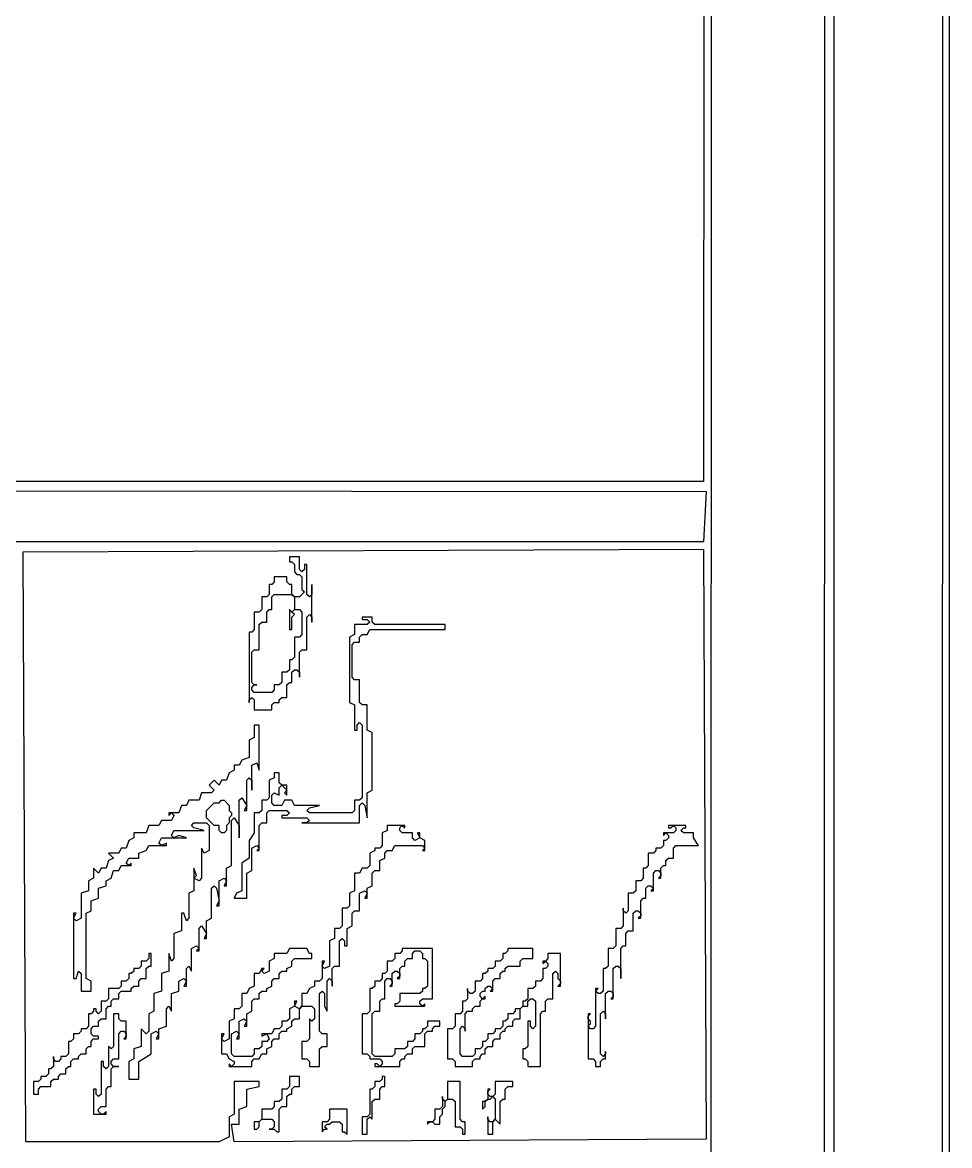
# Model space of a CAD drawing. Extents: x 17 to 323, y -435 to -5.
# Drawn here: x 285.77 to 322.7, y -401.45 to -356.72 of the extents above; entities that cross this region are included whole.
import ezdxf

# ---------------------------------------------------------------- set-up
doc = ezdxf.new("R2010")
doc.units = 0

msp = doc.modelspace()

# ---------------------------------------------------------------- linework, layer by layer
at = {"layer": 'CONTOURS'}
for p, q in [((322.7, -434.9), (322.7, -4.7)), ((322.5, -5.1), (322.4, -434.6)), ((317.8, -9.8), (317.7, -429.9)), ((318.1, -430.2), (318.1, -9.5)), ((313.2, -425.6), (313.3, -14.3)), ((313, -14.6), (312.9, -375)), ((312.9, -375), (206.1, -375)), ((206.5, -375.3), (313, -375.4)), ((313, -375.4), (312.9, -377.4)), ((312.9, -377.4), (208.5, -377.4)), ((285.8, -377.8), (312.9, -377.7)), ((285.9, -401.3), (285.8, -377.8)), ((312.9, -377.7), (313, -401.2)), ((296.8, -378), (296.4, -378)), ((296.4, -378), (296.4, -378.2)), ((296.4, -378.2), (296.5, -378.2)), ((296.5, -378.2), (296.6, -378.3)), ((296.6, -378.3), (296.6, -378.6)), ((296.8, -378.5), (296.8, -378)), ((297.1, -378.3), (297, -378.3)), ((297, -378.3), (297, -378.5)), ((297.1, -379.5), (297.1, -378.3)), ((296.3, -378.8), (295.8, -378.8)), ((295.8, -378.8), (295.8, -379)), ((296.3, -379), (296.3, -378.8)), ((296.6, -378.6), (296.7, -378.7)), ((296.7, -378.7), (296.8, -378.7)), ((296.9, -378.6), (296.8, -378.5)), ((296.8, -378.7), (296.9, -378.8)), ((297, -378.5), (296.9, -378.6)), ((296.9, -378.8), (296.9, -379.3)), ((295.7, -379.1), (295.6, -379.1)), ((295.6, -379.1), (295.6, -379.5)), ((295.8, -379), (295.7, -379.1)), ((296.4, -379.1), (296.3, -379)), ((296.5, -379.1), (296.4, -379.1)), ((296.5, -379.5), (296.5, -379.1)), ((296.9, -379.3), (297, -379.4)), ((297.3, -380.6), (297.3, -379.1)), ((297.3, -379.1), (297.3, -379.5)), ((295.5, -379.6), (295.3, -379.6)), ((295.3, -379.6), (295.3, -380.1)), ((295.6, -379.5), (295.5, -379.6)), ((295.7, -379.6), (295.8, -379.5)), ((295.7, -380.1), (295.7, -379.6)), ((295.8, -379.5), (296.5, -379.5)), ((296.5, -379.5), (296.6, -379.6)), ((296.6, -379.6), (296.5, -379.5)), ((296.6, -379.6), (296.6, -380.1)), ((296.8, -379.6), (296.6, -379.6)), ((297, -379.4), (296.8, -379.6)), ((297.2, -379.6), (297.1, -379.5)), ((297.3, -379.5), (297.2, -379.6)), ((295.2, -380.2), (295, -380.2)), ((295, -380.2), (295, -380.9)), ((295.3, -380.1), (295.2, -380.2)), ((295.5, -380.2), (295.6, -380.1)), ((295.5, -380.6), (295.5, -380.2)), ((295.6, -380.1), (295.7, -380.1)), ((296.5, -380.2), (296.4, -380.1)), ((296.4, -380.1), (296.4, -380.9)), ((296.6, -380.1), (296.5, -380.2)), ((296.5, -380.2), (296.6, -380.1)), ((296.6, -380.3), (296.5, -380.2)), ((296.6, -380.1), (296.8, -380.1)), ((296.8, -380.1), (296.9, -380.2)), ((296.9, -380.2), (296.9, -381.1)), ((295.2, -380.7), (295.3, -380.6)), ((295.3, -380.6), (295.5, -380.6)), ((296.5, -380.4), (296.6, -380.3)), ((296.5, -380.9), (296.5, -380.4)), ((297.1, -380.4), (297.2, -380.3)), ((297.1, -381.7), (297.1, -380.4)), ((297.2, -380.3), (297.3, -380.4)), ((297.3, -380.4), (297.3, -380.6)), ((299.7, -380.4), (299.3, -380.4)), ((299.3, -380.4), (299.3, -380.5)), ((299.3, -380.5), (299.5, -380.5)), ((299.5, -380.5), (299.6, -380.6)), ((299.6, -380.6), (299.5, -380.7)), ((299.7, -380.6), (299.7, -380.4)), ((299.8, -380.7), (299.7, -380.6)), ((294.9, -381), (294.8, -381)), ((294.8, -381), (294.8, -383.8)), ((295, -380.9), (294.9, -381)), ((295.2, -381.7), (295.2, -380.7)), ((296.4, -380.9), (296.5, -380.9)), ((296.9, -381.1), (296.8, -381.2)), ((299, -381.1), (298.8, -381.2)), ((299.5, -380.7), (299, -380.7)), ((299, -380.7), (299, -381.1)), ((299.2, -381.2), (299.3, -381.1)), ((299.3, -381.1), (299.5, -381.1)), ((299.5, -381.1), (299.6, -380.9)), ((299.6, -380.9), (302.6, -380.9)), ((302.6, -380.7), (299.8, -380.7)), ((302.6, -380.9), (302.6, -380.7)), ((296.8, -381.2), (296.6, -381.2)), ((296.6, -381.2), (296.6, -382)), ((298.8, -381.2), (298.8, -383.8)), ((298.9, -381.5), (299, -381.4)), ((298.9, -382.8), (298.9, -381.5)), ((299, -381.4), (299.2, -381.4)), ((299.2, -381.4), (299.2, -381.2)), ((294.9, -381.8), (295, -381.7)), ((294.9, -383), (294.9, -381.8)), ((295, -381.7), (295.2, -381.7)), ((296.6, -382), (296.5, -382.1)), ((296.8, -381.8), (296.9, -381.7)), ((296.8, -382.8), (296.8, -381.8)), ((296.9, -381.7), (297.1, -381.7)), ((296.5, -382.1), (296.4, -382.1)), ((296.4, -382.1), (296.4, -382.5)), ((296.3, -382.6), (296.1, -382.6)), ((296.1, -382.6), (296.1, -383)), ((296.4, -382.5), (296.3, -382.6)), ((296.5, -382.6), (296.6, -382.5)), ((296.5, -383), (296.5, -382.6)), ((296.6, -382.5), (296.7, -382.5)), ((296.7, -382.5), (296.8, -382.6)), ((296.8, -382.6), (296.8, -382.8)), ((299, -382.9), (298.9, -382.8)), ((299.2, -382.9), (299, -382.9)), ((299.2, -383.8), (299.2, -382.9)), ((295, -383.1), (294.9, -383)), ((294.9, -383.2), (295, -383.1)), ((294.9, -383.3), (294.9, -383.2)), ((295, -383.4), (294.9, -383.3)), ((295, -383.1), (295.1, -383.1)), ((295.1, -383.1), (295, -383.1)), ((295.8, -383.3), (295.7, -383.4)), ((296, -383.1), (295.8, -383.1)), ((295.8, -383.1), (295.8, -383.3)), ((296.1, -383), (296, -383.1)), ((296.3, -383.1), (296.4, -383)), ((296.3, -383.6), (296.3, -383.1)), ((296.4, -383), (296.5, -383)), ((294.8, -383.7), (294.9, -383.6)), ((294.8, -383.8), (294.8, -383.7)), ((294.9, -383.6), (295, -383.7)), ((295.7, -383.4), (295, -383.4)), ((295, -383.7), (295, -384.1)), ((295.7, -383.9), (295.8, -383.8)), ((295.8, -383.8), (296, -383.8)), ((296, -383.7), (296.1, -383.6)), ((296, -383.8), (296, -383.7)), ((296.1, -383.6), (296.3, -383.6)), ((298.8, -383.8), (299, -383.9)), ((299.3, -383.9), (299.2, -383.8)), ((295, -384.1), (295.7, -384.1)), ((295.7, -384.1), (295.7, -383.9)), ((299, -383.9), (299, -384.9)), ((299.5, -383.9), (299.3, -383.9)), ((299.5, -384.9), (299.5, -383.9)), ((295.2, -384.7), (295, -384.7)), ((295, -384.7), (295, -385.2)), ((295.2, -386.5), (295.2, -384.7)), ((299.1, -384.7), (299.2, -384.6)), ((299.1, -384.9), (299.1, -384.7)), ((299.2, -384.6), (299.3, -384.7)), ((299.3, -384.7), (299.3, -387.6)), ((299, -384.9), (299.1, -384.9)), ((299.7, -385), (299.5, -384.9)), ((299.7, -387.3), (299.7, -385)), ((295, -385.2), (294.8, -385.3)), ((294.8, -385.3), (294.8, -386)), ((294.8, -386), (294.5, -386.1)), ((294.4, -386.3), (294.2, -386.3)), ((294.2, -386.3), (294.2, -386.5)), ((294.5, -386.1), (294.4, -386.3)), ((294.9, -386.3), (295.1, -386.2)), ((294.9, -387.3), (294.9, -386.3)), ((295.1, -386.2), (295.2, -386.5)), ((293.4, -386.9), (293.2, -387.1)), ((293.6, -387.1), (293.4, -386.9)), ((293.7, -386.9), (293.6, -387.1)), ((293.9, -386.9), (293.7, -386.9)), ((294, -386.6), (293.9, -386.9)), ((294.2, -386.5), (294, -386.6)), ((294.7, -386.9), (294.8, -386.8)), ((294.7, -388.1), (294.7, -386.9)), ((294.8, -386.8), (294.9, -386.9)), ((294.9, -386.9), (294.9, -387.3)), ((295.8, -386.8), (295.6, -386.9)), ((295.6, -386.9), (295.6, -387.6)), ((296, -386.6), (295.8, -386.6)), ((295.8, -386.6), (295.8, -386.8)), ((296, -387), (296, -386.6)), ((293.2, -387.1), (293.4, -387.3)), ((293.4, -387.3), (293.3, -387.4)), ((296.1, -387.1), (296, -387)), ((296, -387.2), (296.1, -387.1)), ((296, -387.5), (296, -387.2)), ((296.1, -387.1), (296.3, -387.3)), ((296.3, -387.1), (296.1, -387.1)), ((296.3, -387.3), (296.2, -387.4)), ((296.3, -387.5), (296.3, -387.1)), ((299.5, -387.4), (299.7, -387.3)), ((292.4, -387.7), (292.3, -387.9)), ((292.8, -387.7), (292.4, -387.7)), ((292.9, -387.4), (292.8, -387.7)), ((293.3, -387.4), (292.9, -387.4)), ((293.1, -388.1), (293.4, -387.8)), ((293.4, -387.8), (293.6, -387.8)), ((293.6, -387.8), (293.7, -387.7)), ((293.7, -387.7), (293.8, -387.7)), ((293.8, -387.7), (294, -387.9)), ((294.4, -387.7), (294.5, -387.6)), ((294.4, -389.2), (294.4, -387.7)), ((294.5, -387.6), (294.7, -387.9)), ((295.5, -387.7), (295.3, -387.7)), ((295.3, -387.7), (295.3, -388.1)), ((295.6, -387.6), (295.5, -387.7)), ((295.7, -387.5), (295.8, -387.4)), ((295.7, -387.8), (295.7, -387.5)), ((295.8, -387.9), (295.7, -387.8)), ((295.8, -387.4), (296, -387.5)), ((296.2, -387.7), (296.1, -387.9)), ((296.2, -387.4), (296.3, -387.5)), ((296.5, -387.7), (296.2, -387.7)), ((296.6, -387.9), (296.5, -387.7)), ((299.2, -387.7), (299, -387.7)), ((299, -387.7), (299, -388.1)), ((299.3, -387.6), (299.2, -387.7)), ((299.2, -387.9), (299.3, -387.8)), ((299.3, -387.8), (299.4, -387.9)), ((299.5, -388.4), (299.5, -387.4)), ((292, -388.2), (291.6, -388.2)), ((291.6, -388.2), (291.6, -388.3)), ((291.6, -388.3), (291.7, -388.2)), ((291.7, -388.2), (291.8, -388.3)), ((292.1, -387.9), (292, -388.2)), ((292.3, -387.9), (292.1, -387.9)), ((293.1, -388.4), (293.1, -388.1)), ((294, -387.9), (294, -388.1)), ((294, -388.1), (294.1, -388.2)), ((294.1, -388.2), (294.1, -388.3)), ((294.7, -387.9), (294.6, -388.1)), ((294.6, -388.1), (294.7, -388.1)), ((295.2, -388.2), (295, -388.2)), ((295, -388.2), (295, -389)), ((295.3, -388.1), (295.2, -388.2)), ((295.5, -388.2), (295.6, -388.1)), ((295.5, -388.6), (295.5, -388.2)), ((295.6, -388.1), (296.3, -388.1)), ((296.1, -387.9), (295.8, -387.9)), ((296.3, -388.1), (296.4, -388.2)), ((296.4, -388.2), (296.3, -388.3)), ((297.6, -387.9), (296.6, -387.9)), ((297.1, -388.1), (297.2, -388)), ((297.2, -388.2), (297.1, -388.1)), ((297.2, -388), (297.6, -387.9)), ((298.9, -388.2), (297.2, -388.2)), ((299, -388.1), (298.9, -388.2)), ((299.2, -388.6), (299.2, -387.9)), ((299.4, -387.9), (299.5, -388.4)), ((290.8, -388.7), (290.7, -389)), ((291.2, -388.7), (290.8, -388.7)), ((291.3, -388.5), (291.2, -388.7)), ((291.7, -388.5), (291.3, -388.5)), ((291.8, -388.3), (291.7, -388.5)), ((292.5, -388.7), (292.6, -388.6)), ((292.6, -388.8), (292.5, -388.7)), ((292.6, -388.6), (293.1, -388.6)), ((293.4, -388.7), (293.1, -388.4)), ((293.1, -388.6), (293.2, -388.7)), ((293.2, -388.7), (293.2, -389.7)), ((293.6, -388.7), (293.4, -388.7)), ((293.6, -388.9), (293.6, -388.7)), ((294, -388.6), (293.9, -388.7)), ((293.9, -388.7), (293.9, -388.9)), ((294.1, -388.3), (294, -388.4)), ((294, -388.4), (294, -388.6)), ((294.1, -388.5), (294.2, -388.4)), ((294.1, -390.3), (294.1, -388.5)), ((294.2, -388.4), (294.4, -388.7)), ((294.4, -388.7), (294.4, -389.2)), ((295.2, -388.7), (295.3, -388.6)), ((295.2, -389.7), (295.2, -388.7)), ((295.3, -388.6), (295.5, -388.6)), ((296.3, -388.3), (296.1, -388.3)), ((296.1, -388.3), (296.1, -388.4)), ((296.1, -388.4), (297.1, -388.4)), ((297.1, -388.6), (296.9, -388.6)), ((296.9, -388.6), (299.2, -388.6)), ((297.1, -388.4), (297.2, -388.5)), ((297.2, -388.5), (297.1, -388.6)), ((301, -388.7), (300.3, -388.7)), ((300.3, -388.7), (300.3, -388.9)), ((300.8, -388.8), (300.9, -388.7)), ((300.9, -388.7), (301, -388.8)), ((301, -388.8), (301, -388.7)), ((312.2, -388.7), (311.5, -388.7)), ((311.5, -388.7), (311.5, -388.8)), ((311.6, -388.8), (311.7, -388.7)), ((311.7, -388.7), (311.8, -388.8)), ((312.2, -388.8), (312.2, -388.7)), ((290.7, -389), (290.2, -389)), ((290.2, -389), (290.2, -389.2)), ((291.7, -389.1), (291.8, -388.9)), ((291.8, -389.2), (291.7, -389.1)), ((291.8, -388.9), (293, -388.9)), ((292, -389.1), (291.8, -389.2)), ((292.3, -389.2), (292, -389.1)), ((293, -388.9), (292.6, -388.8)), ((293.7, -389), (293.6, -388.9)), ((293.8, -389), (293.7, -389)), ((293.9, -388.9), (293.8, -389)), ((295, -389), (294.8, -389.3)), ((300.3, -388.9), (300.1, -389)), ((300.1, -389), (300.1, -389.5)), ((300.8, -388.9), (300.8, -388.8)), ((300.9, -389), (300.8, -388.9)), ((301.3, -389), (300.9, -389)), ((301.3, -389.2), (301.3, -389)), ((301.6, -389), (301.5, -389)), ((301.5, -389), (301.6, -389.2)), ((301.6, -389.2), (301.6, -389)), ((311.7, -389), (311.3, -389)), ((311.3, -389), (311.3, -389.1)), ((311.3, -389.1), (311.4, -389)), ((311.4, -389), (311.5, -389.1)), ((311.5, -388.8), (311.6, -388.8)), ((311.5, -389.1), (311.5, -389.2)), ((311.8, -388.9), (311.7, -389)), ((311.8, -388.8), (311.8, -388.9)), ((312, -388.9), (312.1, -388.8)), ((312.1, -389), (312, -388.9)), ((312.1, -388.8), (312.2, -388.8)), ((312.5, -389), (312.1, -389)), ((312.5, -389.2), (312.5, -389)), ((289.7, -389.6), (289.6, -389.8)), ((289.9, -389.6), (289.7, -389.6)), ((290, -389.3), (289.9, -389.6)), ((290.2, -389.2), (290, -389.3)), ((290.7, -389.7), (290.8, -389.5)), ((290.8, -389.5), (291.5, -389.5)), ((291.2, -389.4), (291.3, -389.2)), ((291.3, -389.5), (291.2, -389.4)), ((291.3, -389.2), (292.3, -389.2)), ((291.5, -389.4), (291.3, -389.5)), ((291.5, -389.5), (291.5, -389.4)), ((293, -389.8), (292.9, -389.6)), ((292.9, -389.6), (292.9, -390.8)), ((294.8, -389.3), (294.8, -390)), ((294.9, -389.6), (295.1, -389.5)), ((294.9, -390.5), (294.9, -389.6)), ((295.1, -389.5), (295.2, -389.6)), ((295.2, -389.6), (295.1, -389.7)), ((300, -389.6), (299.8, -389.6)), ((299.8, -389.6), (299.8, -389.7)), ((300.1, -389.5), (300, -389.6)), ((300.5, -389.7), (300.6, -389.5)), ((300.6, -389.5), (301.7, -389.5)), ((301.4, -389.3), (301.3, -389.2)), ((301.6, -389.2), (301.4, -389.3)), ((301.8, -389.3), (301.6, -389.2)), ((301.7, -389.5), (301.8, -389.6)), ((301.8, -389.6), (301.7, -389.7)), ((301.8, -389.7), (301.8, -389.3)), ((311.2, -389.6), (311, -389.6)), ((311, -389.6), (311, -389.7)), ((311.3, -389.5), (311.2, -389.6)), ((311.4, -389.3), (311.3, -389.3)), ((311.3, -389.3), (311.3, -389.5)), ((311.5, -389.2), (311.4, -389.3)), ((311.7, -389.6), (311.8, -389.5)), ((311.7, -390), (311.7, -389.6)), ((311.8, -389.5), (312.7, -389.5)), ((312.7, -389.5), (312.5, -389.2)), ((289.6, -389.8), (289.2, -389.8)), ((289.2, -389.8), (289.4, -390)), ((289.4, -390), (289.2, -390.1)), ((289.9, -390.2), (290, -390)), ((290, -390), (290.4, -390)), ((290.4, -389.8), (290.7, -389.7)), ((290.4, -390), (290.4, -389.8)), ((293.2, -389.7), (293, -389.8)), ((294.8, -390), (294.5, -390.2)), ((295.1, -389.7), (295.2, -389.7)), ((299.8, -389.7), (299.6, -389.8)), ((299.6, -389.8), (299.6, -390.3)), ((300, -390.1), (300.2, -390)), ((300.2, -389.8), (300.3, -389.7)), ((300.2, -390), (300.2, -389.8)), ((300.3, -389.7), (300.5, -389.7)), ((301.7, -389.7), (301.8, -389.7)), ((310.9, -389.8), (310.7, -389.8)), ((310.7, -389.8), (310.7, -390.3)), ((311, -389.7), (310.9, -389.8)), ((311.4, -390.1), (311.5, -390)), ((311.5, -390), (311.7, -390)), ((288.8, -390.6), (288.6, -390.4)), ((288.6, -390.4), (288.6, -390.8)), ((288.9, -390.4), (288.8, -390.6)), ((289.1, -390.4), (288.9, -390.4)), ((289.2, -390.1), (289.1, -390.4)), ((289.3, -390.8), (289.4, -390.5)), ((289.4, -390.5), (289.6, -390.5)), ((289.6, -390.5), (289.7, -390.3)), ((289.7, -390.3), (290.1, -390.3)), ((290, -390.3), (289.9, -390.2)), ((290.1, -390.2), (290, -390.3)), ((290.1, -390.3), (290.1, -390.2)), ((292.7, -390.7), (292.6, -390.4)), ((292.6, -390.4), (292.6, -391.3)), ((293.9, -390.4), (294.1, -390.3)), ((293.9, -391.1), (293.9, -390.4)), ((294.5, -390.2), (294.5, -391.3)), ((294.7, -390.6), (294.9, -390.5)), ((299.3, -390.4), (299.2, -390.6)), ((299.5, -390.4), (299.3, -390.4)), ((299.6, -390.3), (299.5, -390.4)), ((299.7, -390.6), (299.8, -390.5)), ((299.8, -390.5), (300, -390.5)), ((300, -390.5), (300, -390.1)), ((310.6, -390.4), (310.5, -390.4)), ((310.5, -390.4), (310.5, -390.8)), ((310.7, -390.3), (310.6, -390.4)), ((310.9, -390.6), (311, -390.5)), ((311, -390.5), (311.1, -390.5)), ((311.1, -390.5), (311.2, -390.6)), ((311.2, -390.4), (311.3, -390.3)), ((311.2, -390.8), (311.2, -390.4)), ((311.3, -390.3), (311.4, -390.3)), ((311.4, -390.3), (311.4, -390.1)), ((288.6, -390.8), (288.4, -390.9)), ((288.4, -390.9), (288.4, -391.3)), ((289.1, -390.9), (289.3, -390.8)), ((289.1, -391.1), (289.1, -390.9)), ((292.6, -390.8), (292.7, -390.7)), ((292.8, -390.9), (292.6, -390.8)), ((292.9, -390.8), (292.8, -390.9)), ((293.6, -390.9), (293.8, -390.8)), ((293.6, -391.9), (293.6, -390.9)), ((293.8, -390.8), (293.9, -390.9)), ((293.9, -390.9), (293.8, -391.1)), ((294.7, -391.6), (294.7, -390.6)), ((299.2, -390.6), (299, -390.6)), ((299, -390.6), (299, -391.3)), ((299.7, -391.1), (299.7, -390.6)), ((310.4, -390.9), (310.2, -390.9)), ((310.2, -390.9), (310.2, -391.3)), ((310.5, -390.8), (310.4, -390.9)), ((310.9, -391.3), (310.9, -390.6)), ((311.2, -390.7), (311.1, -390.8)), ((311.1, -390.8), (311.2, -390.8)), ((311.2, -390.6), (311.2, -390.7)), ((288.4, -391.3), (288.1, -391.4)), ((288.1, -391.4), (288.1, -392.4)), ((288.8, -391.2), (289.1, -391.1)), ((288.8, -391.6), (288.8, -391.2)), ((292.6, -391.3), (292.4, -391.4)), ((292.4, -391.4), (292.4, -392.4)), ((293.3, -391.2), (293.4, -391.1)), ((293.3, -392.4), (293.3, -391.2)), ((293.4, -391.1), (293.5, -391.2)), ((293.5, -391.2), (293.6, -391.7)), ((293.8, -391.1), (293.9, -391.1)), ((294.3, -391.4), (294.2, -391.6)), ((294.5, -391.3), (294.3, -391.4)), ((299, -391.3), (298.8, -391.4)), ((298.8, -391.4), (298.8, -391.9)), ((299.2, -391.4), (299.4, -391.3)), ((299.2, -392.1), (299.2, -391.4)), ((299.4, -391.3), (299.5, -391.4)), ((299.5, -391.4), (299.4, -391.6)), ((299.5, -391.2), (299.7, -391.1)), ((299.5, -391.6), (299.5, -391.2)), ((310.1, -391.4), (309.9, -391.4)), ((309.9, -391.4), (309.9, -392.1)), ((310.2, -391.3), (310.1, -391.4)), ((310.6, -391.2), (310.7, -391.1)), ((310.6, -391.6), (310.6, -391.2)), ((310.7, -391.1), (310.8, -391.1)), ((310.8, -391.1), (310.9, -391.2)), ((310.9, -391.2), (310.8, -391.3)), ((310.8, -391.3), (310.9, -391.3)), ((288.5, -391.7), (288.8, -391.6)), ((288.5, -392.1), (288.5, -391.7)), ((293.6, -391.7), (293.5, -391.9)), ((294.2, -391.6), (294.7, -391.6)), ((299.4, -391.6), (299.5, -391.6)), ((310.4, -391.7), (310.5, -391.6)), ((310.4, -392.4), (310.4, -391.7)), ((310.5, -391.6), (310.6, -391.6)), ((287.8, -392.4), (287.9, -392.2)), ((287.9, -392.2), (287.8, -392.2)), ((287.8, -392.2), (287.8, -394.8)), ((288.3, -392.2), (288.5, -392.1)), ((288.3, -394.8), (288.3, -392.2)), ((292.2, -392.2), (292.1, -392.2)), ((292.1, -392.2), (292.1, -392.9)), ((292.3, -392.5), (292.2, -392.2)), ((293.5, -391.9), (293.6, -391.9)), ((298.7, -392), (298.5, -392)), ((298.5, -392), (298.5, -392.7)), ((298.8, -391.9), (298.7, -392)), ((298.9, -392.2), (299, -392.1)), ((298.9, -392.7), (298.9, -392.2)), ((299, -392.1), (299.2, -392.1)), ((309.7, -392.1), (309.7, -392)), ((309.7, -392), (309.7, -392.7)), ((309.8, -392.2), (309.7, -392.1)), ((309.9, -392.1), (309.8, -392.2)), ((310.1, -392.2), (310.2, -392.1)), ((310.1, -392.9), (310.1, -392.2)), ((310.2, -392.1), (310.3, -392.1)), ((310.3, -392.1), (310.4, -392.2)), ((310.4, -392.3), (310.3, -392.4)), ((310.4, -392.2), (310.4, -392.3)), ((287.9, -392.5), (287.8, -392.4)), ((288.1, -392.4), (287.9, -392.5)), ((292.4, -392.4), (292.3, -392.5)), ((292.8, -392.8), (292.9, -392.7)), ((292.9, -392.7), (293.1, -393)), ((293.1, -392.5), (293.3, -392.4)), ((293.1, -393.2), (293.1, -392.5)), ((298.5, -392.7), (298.4, -392.8)), ((298.7, -392.8), (298.9, -392.7)), ((309.7, -392.7), (309.6, -392.8)), ((310.3, -392.4), (310.4, -392.4)), ((292.1, -392.9), (291.8, -393)), ((291.8, -393), (291.8, -394)), ((292.8, -393.7), (292.8, -392.8)), ((293.1, -393), (293, -393.2)), ((293, -393.2), (293.1, -393.2)), ((298.2, -393.2), (298, -393.3)), ((298.4, -392.8), (298.2, -392.8)), ((298.2, -392.8), (298.2, -393.2)), ((298.4, -393.3), (298.5, -393.2)), ((298.5, -393.2), (298.6, -393.3)), ((298.7, -393.5), (298.7, -392.8)), ((309.6, -392.8), (309.4, -392.8)), ((309.4, -392.8), (309.4, -393.5)), ((309.8, -393), (309.9, -392.9)), ((309.8, -393.5), (309.8, -393)), ((309.9, -392.9), (310.1, -392.9)), ((292.5, -393.6), (292.7, -393.5)), ((292.5, -394.5), (292.5, -393.6)), ((292.7, -393.5), (292.8, -393.6)), ((292.8, -393.6), (292.7, -393.7)), ((296.4, -393.6), (296.3, -393.8)), ((297.1, -393.6), (296.4, -393.6)), ((297.2, -393.8), (297.1, -393.6)), ((298, -393.3), (298, -394.3)), ((298.4, -394.3), (298.4, -393.3)), ((298.6, -393.3), (298.6, -393.5)), ((298.6, -393.5), (298.7, -393.5)), ((302.1, -393.6), (300.9, -393.6)), ((300.9, -393.6), (300.9, -393.7)), ((302.1, -395.6), (302.1, -393.6)), ((306.1, -393.6), (305.1, -393.6)), ((305.1, -393.6), (305.1, -393.7)), ((306.1, -394), (306.1, -393.6)), ((309.3, -393.6), (309.1, -393.6)), ((309.1, -393.6), (309.1, -394.3)), ((309.4, -393.5), (309.3, -393.6)), ((309.6, -393.6), (309.7, -393.5)), ((309.6, -394.8), (309.6, -393.6)), ((309.7, -393.5), (309.8, -393.5)), ((290.7, -394.1), (290.5, -394.1)), ((290.5, -394.1), (290.5, -394.3)), ((290.8, -394), (290.7, -394.1)), ((290.9, -393.8), (290.8, -393.8)), ((290.8, -393.8), (290.8, -394)), ((290.9, -394.3), (290.9, -393.8)), ((291.7, -394.1), (291.6, -393.8)), ((291.6, -393.8), (291.6, -394.5)), ((291.8, -394), (291.7, -394.1)), ((292.7, -393.7), (292.8, -393.7)), ((295.8, -394), (295.6, -394.1)), ((295.6, -394.1), (295.6, -394.5)), ((296.3, -393.8), (295.8, -393.8)), ((295.8, -393.8), (295.8, -394)), ((296.5, -394.1), (296.6, -394)), ((296.5, -394.3), (296.5, -394.1)), ((296.6, -394), (297.3, -394)), ((297.3, -393.8), (297.2, -393.8)), ((297.3, -394), (297.3, -393.8)), ((297.7, -394.3), (297.8, -394.1)), ((297.8, -394.1), (297.7, -394.1)), ((297.7, -394.1), (297.7, -394.8)), ((300.5, -394.1), (300.3, -394.1)), ((300.3, -394.1), (300.3, -394.5)), ((300.6, -394), (300.5, -394.1)), ((300.8, -393.8), (300.6, -393.8)), ((300.6, -393.8), (300.6, -394)), ((300.9, -393.7), (300.8, -393.8)), ((301, -394.1), (301.1, -394)), ((301, -394.3), (301, -394.1)), ((301.1, -394), (301.3, -394)), ((301.3, -393.8), (301.4, -393.7)), ((301.3, -394), (301.3, -393.8)), ((301.4, -393.7), (301.6, -393.7)), ((301.6, -393.7), (301.7, -393.8)), ((301.7, -393.8), (301.7, -394)), ((301.7, -394), (301.8, -394)), ((301.8, -394), (301.9, -394.1)), ((301.9, -394.1), (301.9, -395.1)), ((304.8, -394.1), (304.6, -394.1)), ((304.6, -394.1), (304.6, -394.3)), ((304.9, -394), (304.8, -394.1)), ((305, -393.8), (304.9, -393.8)), ((304.9, -393.8), (304.9, -394)), ((305.1, -393.7), (305, -393.8)), ((305.6, -394.1), (305.7, -394)), ((305.6, -394.3), (305.6, -394.1)), ((305.7, -394), (306.1, -394)), ((306.6, -394.1), (306.5, -394.1)), ((306.5, -394.1), (306.5, -394.2)), ((306.5, -394.2), (306.6, -394.1)), ((306.7, -394), (306.6, -394.1)), ((306.6, -394.1), (306.7, -394.2)), ((307.2, -393.8), (306.7, -393.8)), ((306.7, -393.8), (306.7, -394)), ((307.2, -395.1), (307.2, -393.8)), ((287.9, -394.8), (288, -394.5)), ((288, -394.5), (288.1, -394.6)), ((290.2, -394.5), (290.1, -394.6)), ((290.4, -394.4), (290.2, -394.4)), ((290.2, -394.4), (290.2, -394.5)), ((290.5, -394.3), (290.4, -394.4)), ((290.7, -394.4), (290.8, -394.3)), ((290.7, -394.8), (290.7, -394.4)), ((290.8, -394.3), (290.9, -394.3)), ((291.6, -394.5), (291.3, -394.6)), ((292.3, -394.4), (292.4, -394.3)), ((292.3, -395.1), (292.3, -394.4)), ((292.4, -394.3), (292.5, -394.5)), ((295.3, -394.4), (295.2, -394.6)), ((295.3, -394.5), (295.4, -394.4)), ((295.4, -394.4), (295.3, -394.4)), ((295.4, -394.6), (295.3, -394.5)), ((295.6, -394.5), (295.4, -394.6)), ((296, -394.6), (296.1, -394.5)), ((296.1, -394.5), (296.3, -394.5)), ((296.3, -394.4), (296.5, -394.3)), ((296.3, -394.5), (296.3, -394.4)), ((297.8, -394.4), (297.7, -394.3)), ((298, -394.3), (297.8, -394.4)), ((298.1, -394.4), (298.2, -394.3)), ((298.1, -395.1), (298.1, -394.4)), ((298.2, -394.3), (298.4, -394.3)), ((300.3, -394.5), (300.2, -394.6)), ((300.5, -394.6), (300.6, -394.5)), ((300.6, -394.5), (300.7, -394.5)), ((300.7, -394.5), (300.8, -394.6)), ((300.8, -394.4), (300.9, -394.3)), ((300.8, -394.8), (300.8, -394.4)), ((300.9, -394.3), (301, -394.3)), ((304.3, -394.5), (304.2, -394.6)), ((304.5, -394.4), (304.3, -394.4)), ((304.3, -394.4), (304.3, -394.5)), ((304.6, -394.3), (304.5, -394.4)), ((304.8, -394.6), (304.9, -394.5)), ((304.9, -394.5), (305, -394.5)), ((305, -394.4), (305.1, -394.3)), ((305, -394.5), (305, -394.4)), ((305.1, -394.3), (305.6, -394.3)), ((306.6, -394.4), (306.5, -394.4)), ((306.5, -394.4), (306.5, -394.8)), ((306.7, -394.3), (306.6, -394.4)), ((306.7, -394.2), (306.7, -394.3)), ((306.9, -394.6), (307, -394.5)), ((307, -394.5), (307.1, -394.6)), ((309, -394.4), (308.9, -394.4)), ((308.9, -394.4), (308.9, -395.3)), ((309.1, -394.3), (309, -394.4)), ((309.3, -394.4), (309.4, -394.3)), ((309.3, -395.6), (309.3, -394.4)), ((309.4, -394.3), (309.5, -394.3)), ((309.5, -394.3), (309.6, -394.4)), ((309.6, -394.4), (309.6, -394.8)), ((287.8, -394.8), (287.9, -394.8)), ((288.1, -394.6), (288.1, -395.3)), ((288.5, -394.9), (288.3, -394.8)), ((288.5, -395.3), (288.5, -394.9)), ((289.9, -394.9), (289.7, -394.9)), ((289.7, -394.9), (289.7, -395.1)), ((290, -394.8), (289.9, -394.9)), ((290.1, -394.6), (290, -394.6)), ((290, -394.6), (290, -394.8)), ((290.4, -394.9), (290.5, -394.8)), ((290.4, -395.1), (290.4, -394.9)), ((290.5, -394.8), (290.7, -394.8)), ((291.3, -394.6), (291.3, -395.3)), ((292, -394.9), (292.2, -394.8)), ((292, -395.3), (292, -394.9)), ((292.2, -394.8), (292.3, -394.9)), ((292.3, -394.9), (292.2, -395.1)), ((295.2, -394.6), (295, -394.6)), ((295, -394.6), (295, -395.1)), ((295.7, -394.9), (295.8, -394.8)), ((295.7, -395.1), (295.7, -394.9)), ((295.8, -394.8), (296, -394.8)), ((296, -394.8), (296, -394.6)), ((297.6, -394.9), (297.4, -394.9)), ((297.4, -394.9), (297.4, -395.1)), ((297.7, -394.8), (297.6, -394.9)), ((297.9, -394.9), (298, -394.8)), ((297.9, -396.1), (297.9, -394.9)), ((298, -394.8), (298.1, -394.9)), ((298.1, -394.9), (298.1, -395.1)), ((300, -394.9), (299.8, -394.9)), ((299.8, -394.9), (299.8, -395.1)), ((300.1, -394.8), (300, -394.9)), ((300.2, -394.6), (300.1, -394.6)), ((300.1, -394.6), (300.1, -394.8)), ((300.2, -394.9), (300.3, -394.8)), ((300.2, -395.6), (300.2, -394.9)), ((300.3, -394.8), (300.4, -394.8)), ((300.4, -394.8), (300.5, -394.9)), ((300.5, -395.1), (300.5, -394.6)), ((300.5, -394.9), (300.5, -395)), ((300.8, -394.7), (300.7, -394.8)), ((300.7, -394.8), (300.8, -394.8)), ((300.8, -394.6), (300.8, -394.7)), ((304, -394.9), (303.8, -394.9)), ((303.8, -394.9), (303.8, -395.3)), ((304.1, -394.8), (304, -394.9)), ((304.2, -394.6), (304.1, -394.6)), ((304.1, -394.6), (304.1, -394.8)), ((304.5, -394.9), (304.6, -394.8)), ((304.5, -395.3), (304.5, -394.9)), ((304.6, -394.8), (304.8, -394.8)), ((304.8, -394.8), (304.8, -394.6)), ((306.4, -394.9), (306.2, -394.9)), ((306.2, -394.9), (306.2, -395.1)), ((306.5, -394.8), (306.4, -394.9)), ((306.9, -395.6), (306.9, -394.6)), ((307.1, -394.6), (307.1, -394.8)), ((307.1, -394.8), (307.2, -394.9)), ((307.2, -394.9), (307.2, -395)), ((288.1, -395.3), (288.5, -395.3)), ((289.6, -395.2), (289.2, -395.2)), ((289.2, -395.2), (289.2, -395.6)), ((289.7, -395.1), (289.6, -395.2)), ((289.6, -395.4), (289.7, -395.3)), ((289.6, -395.6), (289.6, -395.4)), ((289.7, -395.3), (290.1, -395.3)), ((290.1, -395.2), (290.2, -395.1)), ((290.1, -395.3), (290.1, -395.2)), ((290.2, -395.1), (290.4, -395.1)), ((291.3, -395.3), (291, -395.4)), ((291, -395.4), (291, -396.1)), ((291.7, -395.4), (292, -395.3)), ((291.7, -396.1), (291.7, -395.4)), ((292.2, -395.1), (292.3, -395.1)), ((294.7, -395.4), (294.5, -395.4)), ((294.5, -395.4), (294.5, -395.9)), ((294.8, -395.2), (294.7, -395.4)), ((295, -395.1), (294.8, -395.2)), ((295.2, -395.4), (295.3, -395.3)), ((295.2, -395.6), (295.2, -395.4)), ((295.3, -395.3), (295.5, -395.3)), ((295.5, -395.2), (295.7, -395.1)), ((295.5, -395.3), (295.5, -395.2)), ((297.1, -395.4), (296.9, -395.4)), ((296.9, -395.4), (296.9, -395.9)), ((297.2, -395.2), (297.1, -395.4)), ((297.4, -395.1), (297.2, -395.2)), ((297.6, -395.4), (297.7, -395.3)), ((297.6, -396.9), (297.6, -395.4)), ((297.7, -395.3), (297.8, -395.4)), ((297.8, -395.4), (297.8, -395.9)), ((299.7, -395.2), (299.6, -395.2)), ((299.6, -395.2), (299.6, -396.1)), ((299.8, -395.1), (299.7, -395.2)), ((300.5, -395), (300.4, -395.1)), ((300.4, -395.1), (300.5, -395.1)), ((301.6, -395.4), (300.8, -395.4)), ((300.8, -395.4), (300.8, -395.7)), ((301.7, -395.3), (301.6, -395.4)), ((301.8, -395.2), (301.7, -395.2)), ((301.7, -395.2), (301.7, -395.3)), ((301.9, -395.1), (301.8, -395.2)), ((303.5, -395.3), (303.5, -395.2)), ((303.5, -395.2), (303.5, -395.6)), ((303.6, -395.4), (303.5, -395.3)), ((303.7, -395.4), (303.6, -395.4)), ((303.8, -395.3), (303.7, -395.4)), ((304, -395.4), (304.1, -395.3)), ((304, -395.5), (304, -395.4)), ((304.1, -395.3), (304.2, -395.3)), ((304.2, -395.2), (304.3, -395.1)), ((304.2, -395.3), (304.2, -395.2)), ((304.3, -395.1), (304.4, -395.1)), ((304.4, -395.1), (304.5, -395.2)), ((304.5, -395.2), (304.4, -395.3)), ((304.4, -395.3), (304.5, -395.3)), ((306.1, -395.2), (305.9, -395.2)), ((305.9, -395.2), (305.9, -395.6)), ((306.2, -395.1), (306.1, -395.2)), ((307.2, -395), (307.1, -395.1)), ((307.1, -395.1), (307.2, -395.1)), ((308.6, -395.3), (308.7, -395.2)), ((308.7, -395.2), (308.6, -395.2)), ((308.6, -395.2), (308.6, -396.7)), ((308.7, -395.4), (308.6, -395.3)), ((308.8, -395.4), (308.7, -395.4)), ((308.9, -395.3), (308.8, -395.4)), ((309, -395.4), (309.1, -395.3)), ((309, -396.4), (309, -395.4)), ((309.1, -395.3), (309.2, -395.3)), ((309.2, -395.3), (309.3, -395.4)), ((309.3, -395.4), (309.3, -395.5)), ((289.1, -395.7), (288.9, -395.7)), ((288.9, -395.7), (288.9, -396.1)), ((289.2, -395.6), (289.1, -395.7)), ((289.3, -395.7), (289.4, -395.6)), ((289.3, -395.9), (289.3, -395.7)), ((289.4, -395.6), (289.6, -395.6)), ((294.9, -395.7), (295, -395.6)), ((294.9, -396.1), (294.9, -395.7)), ((295, -395.6), (295.2, -395.6)), ((296.6, -395.9), (296.7, -395.7)), ((296.7, -395.7), (296.6, -395.7)), ((296.6, -395.7), (296.6, -395.9)), ((300, -395.7), (300.1, -395.6)), ((300, -396.1), (300, -395.7)), ((300.1, -395.6), (300.2, -395.6)), ((300.7, -395.8), (300.6, -395.8)), ((300.6, -395.8), (300.6, -395.9)), ((300.8, -395.7), (300.7, -395.8)), ((301.6, -395.7), (301.7, -395.6)), ((301.6, -395.8), (301.6, -395.7)), ((301.7, -395.9), (301.6, -395.8)), ((301.7, -395.6), (302.1, -395.6)), ((301.8, -395.8), (301.7, -395.9)), ((301.8, -395.9), (301.8, -395.8)), ((303.4, -395.7), (303.3, -395.7)), ((303.3, -395.7), (303.3, -396.1)), ((303.5, -395.6), (303.4, -395.7)), ((304.1, -395.6), (304, -395.5)), ((304, -395.7), (304.1, -395.6)), ((304, -395.9), (304, -395.7)), ((304.2, -395.5), (304.1, -395.6)), ((304.1, -395.6), (304.2, -395.6)), ((304.2, -395.6), (304.2, -395.5)), ((305.8, -395.7), (305.7, -395.7)), ((305.7, -395.7), (305.7, -395.9)), ((305.9, -395.6), (305.8, -395.7)), ((305.9, -395.7), (306, -395.6)), ((305.9, -395.9), (305.9, -395.7)), ((306, -395.6), (306.1, -395.6)), ((306.1, -395.6), (306.2, -395.7)), ((306.2, -395.7), (306.2, -396.7)), ((306.6, -395.7), (306.7, -395.6)), ((306.6, -396.1), (306.6, -395.7)), ((306.7, -395.6), (306.9, -395.6)), ((309.3, -395.5), (309.2, -395.6)), ((309.2, -395.6), (309.3, -395.6)), ((288.5, -396.2), (288.4, -396.2)), ((288.4, -396.2), (288.4, -396.7)), ((288.6, -396.1), (288.5, -396.2)), ((288.7, -396), (288.6, -396)), ((288.6, -396), (288.6, -396.1)), ((288.7, -396.1), (288.7, -396)), ((288.8, -396.2), (288.7, -396.1)), ((288.9, -396.1), (288.8, -396.2)), ((289.1, -396), (289.2, -395.9)), ((289.1, -396.4), (289.1, -396)), ((289.2, -395.9), (289.3, -395.9)), ((289.6, -396.2), (289.4, -396.2)), ((289.4, -396.2), (289.4, -397.5)), ((289.6, -396.4), (289.6, -396.2)), ((291, -396.1), (290.8, -396.2)), ((290.8, -396.2), (290.8, -396.9)), ((291.5, -396), (291.6, -395.9)), ((291.5, -396.7), (291.5, -396)), ((291.6, -395.9), (291.7, -396.1)), ((294.4, -396), (294.2, -396)), ((294.2, -396), (294.2, -396.4)), ((294.5, -395.9), (294.4, -396)), ((294.7, -396.2), (294.9, -396.1)), ((294.7, -396.7), (294.7, -396.2)), ((296.6, -395.9), (296.4, -396)), ((296.4, -396), (296.4, -396.4)), ((296.8, -396), (296.6, -395.9)), ((296.9, -395.9), (296.8, -396)), ((296.8, -396), (296.9, -395.9)), ((296.8, -396.4), (296.8, -396)), ((296.9, -395.9), (297.3, -395.9)), ((297.3, -395.9), (297.4, -396)), ((297.4, -396), (297.4, -396.4)), ((297.8, -395.9), (297.9, -396.1)), ((299.5, -396.2), (299.3, -396.2)), ((299.3, -396.2), (299.3, -397.8)), ((299.6, -396.1), (299.5, -396.2)), ((299.7, -396.2), (299.8, -396.1)), ((299.7, -397.8), (299.7, -396.2)), ((299.8, -396.1), (300, -396.1)), ((300.6, -395.9), (301.8, -395.9)), ((303.2, -396.2), (303, -396.2)), ((303, -396.2), (303, -396.7)), ((303.3, -396.1), (303.2, -396.2)), ((303.4, -396.2), (303.5, -396.1)), ((303.4, -396.9), (303.4, -396.2)), ((303.5, -396.1), (303.7, -396.1)), ((303.7, -396), (303.8, -395.9)), ((303.7, -396.1), (303.7, -396)), ((303.8, -395.9), (304, -395.9)), ((305.3, -396.2), (305.1, -396.2)), ((305.1, -396.2), (305.1, -396.4)), ((305.4, -396.1), (305.3, -396.2)), ((305.6, -396), (305.4, -396)), ((305.4, -396), (305.4, -396.1)), ((305.7, -395.9), (305.6, -396)), ((305.6, -396), (305.7, -395.9)), ((305.6, -396.4), (305.6, -396)), ((305.7, -395.9), (305.9, -395.9)), ((306.4, -396.2), (306.5, -396.1)), ((306.4, -398.3), (306.4, -396.2)), ((306.5, -396.1), (306.6, -396.1)), ((308.3, -396.3), (308.4, -396.2)), ((308.4, -396.2), (308.3, -396.2)), ((308.3, -396.2), (308.3, -398)), ((308.3, -396.4), (308.3, -396.3)), ((308.8, -396.2), (308.9, -396.1)), ((308.8, -397.8), (308.8, -396.2)), ((308.9, -396.1), (309, -396.2)), ((309, -396.2), (309, -396.4)), ((288.4, -396.7), (288.3, -396.8)), ((288.5, -396.8), (288.6, -396.7)), ((288.6, -396.7), (288.8, -396.7)), ((288.8, -396.5), (288.9, -396.4)), ((288.8, -396.7), (288.8, -396.5)), ((288.9, -396.4), (289.1, -396.4)), ((289.7, -396.5), (289.6, -396.4)), ((289.9, -396.5), (289.7, -396.5)), ((289.9, -397.2), (289.9, -396.5)), ((291.2, -396.8), (291.5, -396.7)), ((294.2, -396.4), (294, -396.5)), ((294, -396.5), (294, -397.2)), ((294.4, -396.5), (294.6, -396.4)), ((294.4, -397.2), (294.4, -396.5)), ((294.6, -396.4), (294.7, -396.5)), ((294.7, -396.5), (294.6, -396.7)), ((294.6, -396.7), (294.7, -396.7)), ((296.1, -396.7), (296, -396.8)), ((296.3, -396.5), (296.1, -396.5)), ((296.1, -396.5), (296.1, -396.7)), ((296.4, -396.4), (296.3, -396.5)), ((296.3, -396.8), (296.5, -396.7)), ((296.5, -396.5), (296.6, -396.4)), ((296.5, -396.7), (296.5, -396.5)), ((296.6, -396.4), (296.8, -396.4)), ((297.3, -396.5), (297.2, -396.4)), ((297.2, -396.4), (297.2, -397.2)), ((297.4, -396.4), (297.3, -396.5)), ((301.9, -396.7), (301.8, -396.8)), ((302.4, -396.5), (301.9, -396.5)), ((301.9, -396.5), (301.9, -396.7)), ((302.1, -396.8), (302.2, -396.7)), ((302.2, -396.7), (302.4, -396.7)), ((302.4, -396.7), (302.4, -396.5)), ((303, -396.7), (302.9, -396.8)), ((303.2, -396.8), (303.3, -396.7)), ((303.3, -396.7), (303.4, -396.8)), ((304.9, -396.7), (304.8, -396.8)), ((305, -396.5), (304.9, -396.5)), ((304.9, -396.5), (304.9, -396.7)), ((305.1, -396.4), (305, -396.5)), ((305, -396.8), (305.1, -396.7)), ((305.1, -396.7), (305.3, -396.7)), ((305.3, -396.5), (305.4, -396.4)), ((305.3, -396.7), (305.3, -396.5)), ((305.4, -396.4), (305.6, -396.4)), ((306, -396.5), (305.9, -396.5)), ((305.9, -396.5), (305.9, -397.5)), ((306, -396.7), (306, -396.5)), ((306.1, -396.8), (306, -396.7)), ((306.2, -396.7), (306.1, -396.8)), ((308.4, -396.5), (308.3, -396.4)), ((308.3, -396.7), (308.4, -396.6)), ((308.4, -396.8), (308.3, -396.7)), ((308.4, -396.6), (308.4, -396.5)), ((308.6, -396.7), (308.5, -396.8)), ((287.8, -397.2), (287.7, -397.3)), ((288, -397), (287.8, -397)), ((287.8, -397), (287.8, -397.2)), ((288.1, -396.9), (288, -397)), ((288.3, -396.8), (288.1, -396.8)), ((288.1, -396.8), (288.1, -396.9)), ((288.5, -397), (288.5, -396.8)), ((288.6, -397.1), (288.5, -397)), ((288.5, -397.3), (288.6, -397.2)), ((288.8, -397.1), (288.6, -397.1)), ((288.6, -397.2), (288.8, -397.2)), ((288.8, -397.2), (288.8, -397.1)), ((289.6, -397), (289.7, -396.9)), ((289.6, -398), (289.6, -397)), ((289.7, -396.9), (289.8, -396.9)), ((289.8, -396.9), (289.9, -397)), ((289.9, -397.1), (289.8, -397.2)), ((289.8, -397.2), (289.9, -397.2)), ((289.9, -397), (289.9, -397.1)), ((290.7, -397), (290.5, -396.8)), ((290.5, -396.8), (290.5, -397.5)), ((290.8, -396.9), (290.7, -397)), ((290.9, -397), (291.1, -396.9)), ((290.9, -397.8), (290.9, -397)), ((291.1, -396.9), (291.2, -397)), ((291.2, -397), (291.1, -397.2)), ((291.1, -397.2), (291.2, -397.2)), ((291.2, -397.2), (291.2, -396.8)), ((293.7, -397.2), (293.8, -397)), ((293.8, -397), (293.7, -397)), ((293.7, -397), (293.7, -397.8)), ((293.8, -397.3), (293.7, -397.2)), ((294, -397.2), (293.8, -397.3)), ((294.1, -397), (294.3, -396.9)), ((294.1, -397.8), (294.1, -397)), ((294.3, -396.9), (294.4, -397)), ((294.4, -397), (294.3, -397.2)), ((294.3, -397.2), (294.4, -397.2)), ((295.7, -397), (295.3, -397)), ((295.3, -397), (295.3, -397.1)), ((295.3, -397.1), (295.5, -397)), ((295.5, -397), (295.6, -397.2)), ((295.6, -397.2), (295.5, -397.3)), ((295.8, -396.8), (295.7, -397)), ((295.7, -397.3), (295.8, -397.2)), ((296, -396.8), (295.8, -396.8)), ((295.8, -397.2), (296, -397.2)), ((296, -397), (296.1, -396.9)), ((296, -397.2), (296, -397)), ((296.1, -396.9), (296.3, -396.9)), ((296.3, -396.9), (296.3, -396.8)), ((297.2, -397.2), (297.1, -397.3)), ((297.7, -397), (297.6, -396.9)), ((297.9, -397), (297.7, -397)), ((297.9, -397.5), (297.9, -397)), ((301.4, -397.2), (301.3, -397.3)), ((301.6, -397), (301.4, -397)), ((301.4, -397), (301.4, -397.2)), ((301.7, -396.9), (301.6, -397)), ((301.8, -396.8), (301.7, -396.8)), ((301.7, -396.8), (301.7, -396.9)), ((301.8, -397), (301.9, -396.9)), ((301.8, -397.5), (301.8, -397)), ((301.9, -396.9), (302.1, -396.9)), ((302.1, -396.9), (302.1, -396.8)), ((302.9, -396.8), (302.7, -396.8)), ((302.7, -396.8), (302.7, -398)), ((303.2, -397.8), (303.2, -396.8)), ((303.4, -396.8), (303.4, -396.9)), ((304.3, -397.2), (304.2, -397.3)), ((304.5, -397), (304.3, -397)), ((304.3, -397), (304.3, -397.2)), ((304.6, -396.9), (304.5, -397)), ((304.5, -397.3), (304.6, -397.2)), ((304.8, -396.8), (304.6, -396.8)), ((304.6, -396.8), (304.6, -396.9)), ((304.6, -397.2), (304.8, -397.2)), ((304.8, -397), (304.9, -396.9)), ((304.8, -397.2), (304.8, -397)), ((304.9, -396.9), (305, -396.9)), ((305, -396.9), (305, -396.8)), ((308.5, -396.8), (308.4, -396.8)), ((287.7, -397.3), (287.6, -397.3)), ((287.6, -397.3), (287.6, -397.8)), ((288.3, -397.6), (288.4, -397.5)), ((288.3, -397.8), (288.3, -397.6)), ((288.4, -397.5), (288.5, -397.5)), ((288.5, -397.5), (288.5, -397.3)), ((289.3, -397.6), (289.2, -397.5)), ((289.2, -397.5), (289.2, -398.3)), ((289.4, -397.5), (289.3, -397.6)), ((290.5, -397.5), (290.2, -397.6)), ((290.2, -397.6), (290.2, -398)), ((295.2, -397.6), (295, -397.6)), ((295, -397.6), (295, -397.8)), ((295.3, -397.5), (295.2, -397.6)), ((295.5, -397.3), (295.3, -397.3)), ((295.3, -397.3), (295.3, -397.5)), ((295.5, -397.6), (295.7, -397.5)), ((295.5, -397.8), (295.5, -397.6)), ((295.7, -397.5), (295.7, -397.3)), ((297.1, -397.3), (296.9, -397.3)), ((296.9, -397.3), (296.9, -398)), ((297.6, -397.6), (297.7, -397.5)), ((297.6, -398.3), (297.6, -397.6)), ((297.7, -397.5), (297.9, -397.5)), ((301, -397.6), (300.6, -397.6)), ((300.6, -397.6), (300.6, -397.8)), ((301.1, -397.5), (301, -397.6)), ((301.3, -397.3), (301.1, -397.3)), ((301.1, -397.3), (301.1, -397.5)), ((301.3, -397.6), (301.4, -397.5)), ((301.3, -397.8), (301.3, -397.6)), ((301.4, -397.5), (301.8, -397.5)), ((304, -397.6), (303.8, -397.6)), ((303.8, -397.6), (303.8, -397.8)), ((304.1, -397.5), (304, -397.6)), ((304.2, -397.3), (304.1, -397.3)), ((304.1, -397.3), (304.1, -397.5)), ((304.2, -397.6), (304.3, -397.5)), ((304.2, -397.8), (304.2, -397.6)), ((304.3, -397.5), (304.5, -397.5)), ((304.5, -397.5), (304.5, -397.3)), ((305.8, -397.6), (305.7, -397.6)), ((305.7, -397.6), (305.7, -398)), ((305.9, -397.5), (305.8, -397.6)), ((287, -398), (287, -397.9)), ((287, -397.9), (287, -398.3)), ((287.1, -398.1), (287, -398)), ((287.2, -398.1), (287.1, -398.1)), ((287.3, -398), (287.2, -398.1)), ((287.5, -397.9), (287.3, -397.9)), ((287.3, -397.9), (287.3, -398)), ((287.6, -397.8), (287.5, -397.9)), ((287.7, -398.1), (287.8, -398)), ((287.7, -398.3), (287.7, -398.1)), ((287.8, -398), (288, -398)), ((288, -397.9), (288.1, -397.8)), ((288, -398), (288, -397.9)), ((288.1, -397.8), (288.3, -397.8)), ((289, -398.1), (288.9, -398.1)), ((288.9, -398.1), (288.9, -399.4)), ((289, -398.3), (289, -398.1)), ((289.3, -398.1), (289.4, -398)), ((289.3, -398.2), (289.3, -398.1)), ((289.4, -398), (289.6, -398)), ((290.2, -398), (290, -398.1)), ((290, -398.1), (290, -398.8)), ((290.4, -398.1), (290.9, -397.8)), ((290.4, -398.8), (290.4, -398.1)), ((293.7, -397.8), (293.9, -397.8)), ((293.9, -397.8), (294, -398)), ((294, -398), (294.2, -398.1)), ((294.2, -397.9), (294.1, -397.8)), ((294.9, -397.9), (294.2, -397.9)), ((294.2, -398.1), (294.2, -398.2)), ((295, -397.8), (294.9, -397.9)), ((294.9, -398.1), (295, -398)), ((294.9, -398.3), (294.9, -398.1)), ((295, -398), (295.2, -398)), ((295.2, -398), (295.3, -397.8)), ((295.3, -397.8), (295.5, -397.8)), ((296.9, -398), (297.1, -398)), ((297.1, -398), (297.2, -398.1)), ((297.2, -398.1), (297.2, -398.3)), ((299.3, -397.8), (299.5, -397.8)), ((299.5, -397.8), (299.6, -397.9)), ((299.6, -397.9), (299.6, -398)), ((299.6, -398), (300, -398)), ((299.8, -397.9), (299.7, -397.8)), ((300.5, -397.9), (299.8, -397.9)), ((300, -398), (300.1, -398.1)), ((300.1, -398.1), (300.1, -398.2)), ((300.6, -397.8), (300.5, -397.9)), ((300.8, -398.1), (300.9, -398)), ((300.8, -398.3), (300.8, -398.1)), ((300.9, -398), (301, -398)), ((301, -397.9), (301.1, -397.8)), ((301, -398), (301, -397.9)), ((301.1, -397.8), (301.3, -397.8)), ((302.7, -398), (302.9, -398)), ((302.9, -398), (303, -398.1)), ((303, -398.1), (303, -398.3)), ((303.3, -397.9), (303.2, -397.8)), ((303.7, -397.9), (303.3, -397.9)), ((303.8, -397.8), (303.7, -397.9)), ((303.7, -398.1), (303.8, -398)), ((303.7, -398.3), (303.7, -398.1)), ((303.8, -398), (304, -398)), ((304, -397.9), (304.1, -397.8)), ((304, -398), (304, -397.9)), ((304.1, -397.8), (304.2, -397.8)), ((305.7, -398), (305.8, -398)), ((305.8, -398), (305.9, -398.1)), ((305.9, -398.1), (305.9, -398.3)), ((308.3, -398), (308.5, -398)), ((308.5, -398), (308.6, -398.1)), ((308.6, -398.1), (308.6, -398.3)), ((308.9, -397.9), (308.8, -397.8)), ((308.8, -398.1), (308.9, -398)), ((308.8, -398.3), (308.8, -398.1)), ((309, -397.8), (308.9, -397.9)), ((308.9, -398), (309, -398)), ((309, -398), (309, -397.7)), ((309, -397.7), (309, -397.8)), ((286.9, -398.4), (286.8, -398.4)), ((286.8, -398.4), (286.8, -398.6)), ((287, -398.3), (286.9, -398.4)), ((287.5, -398.4), (287.6, -398.3)), ((287.5, -398.6), (287.5, -398.4)), ((287.6, -398.3), (287.7, -398.3)), ((289.1, -398.4), (289, -398.3)), ((289.2, -398.3), (289.1, -398.4)), ((289.4, -398.3), (289.3, -398.2)), ((289.3, -398.4), (289.4, -398.3)), ((289.3, -399.1), (289.3, -398.4)), ((289.4, -398.3), (289.6, -398.3)), ((289.6, -398.3), (289.4, -398.3)), ((294.1, -398.3), (294, -398.2)), ((294, -398.2), (294, -398.3)), ((294, -398.3), (294.9, -398.3)), ((294.2, -398.2), (294.1, -398.3)), ((297.2, -398.3), (297.6, -398.3)), ((299.9, -398.2), (299.8, -398.2)), ((299.8, -398.2), (299.8, -398.3)), ((299.8, -398.3), (300.8, -398.3)), ((300, -398.3), (299.9, -398.2)), ((300.1, -398.2), (300, -398.3)), ((303, -398.3), (303.7, -398.3)), ((305.9, -398.3), (306.4, -398.3)), ((308.6, -398.3), (308.8, -398.3)), ((286.4, -398.9), (286.2, -398.9)), ((286.2, -398.9), (286.2, -399.4)), ((286.5, -398.8), (286.4, -398.9)), ((286.7, -398.7), (286.5, -398.7)), ((286.5, -398.7), (286.5, -398.8)), ((286.8, -398.6), (286.7, -398.7)), ((286.9, -398.9), (287, -398.8)), ((286.9, -399.1), (286.9, -398.9)), ((287, -398.8), (287.2, -398.8)), ((287.2, -398.7), (287.3, -398.6)), ((287.2, -398.8), (287.2, -398.7)), ((287.3, -398.6), (287.5, -398.6)), ((290, -398.8), (290.4, -398.8)), ((295.2, -398.9), (294.2, -398.9)), ((294.2, -398.9), (294.2, -400.2)), ((295.2, -399.1), (295.2, -398.9)), ((296.8, -398.7), (296.4, -398.7)), ((296.4, -398.7), (296.4, -399.1)), ((296.8, -399.1), (296.8, -398.7)), ((300, -398.9), (299.8, -398.9)), ((299.8, -398.9), (299.8, -399.1)), ((300.1, -398.8), (300, -398.9)), ((300.2, -398.7), (300.1, -398.7)), ((300.1, -398.7), (300.1, -398.8)), ((300.2, -399.1), (300.2, -398.7)), ((302.7, -398.9), (302.7, -399.6)), ((303.2, -398.9), (302.7, -398.9)), ((303.2, -400.4), (303.2, -398.9)), ((305.3, -398.9), (304.6, -398.9)), ((304.6, -398.9), (304.6, -399.4)), ((305.3, -399.1), (305.3, -398.9)), ((286.2, -399.4), (286.4, -399.4)), ((286.4, -399.2), (286.5, -399.1)), ((286.4, -399.4), (286.4, -399.2)), ((286.5, -399.1), (286.9, -399.1)), ((288.7, -399.2), (288.6, -399.2)), ((288.6, -399.2), (288.6, -400.2)), ((288.7, -399.4), (288.7, -399.2)), ((288.8, -399.5), (288.7, -399.4)), ((288.9, -399.4), (288.8, -399.5)), ((289.1, -399.2), (289.2, -399.1)), ((289.1, -399.9), (289.1, -399.2)), ((289.2, -399.1), (289.3, -399.1)), ((294.7, -399.2), (295.2, -399.1)), ((294.7, -399.9), (294.7, -399.2)), ((296.3, -399.2), (296.1, -399.2)), ((296.1, -399.2), (296.1, -399.6)), ((296.4, -399.1), (296.3, -399.2)), ((296.3, -399.5), (296.4, -399.4)), ((296.4, -399.4), (296.5, -399.4)), ((296.5, -399.2), (296.6, -399.1)), ((296.5, -399.4), (296.5, -399.2)), ((296.6, -399.1), (296.8, -399.1)), ((299.7, -399.2), (299.6, -399.2)), ((299.6, -399.2), (299.6, -400.2)), ((299.8, -399.1), (299.7, -399.2)), ((300, -399.2), (300.1, -399.1)), ((300, -399.6), (300, -399.2)), ((300.1, -399.1), (300.2, -399.1)), ((304.3, -399.3), (304.4, -399.2)), ((304.4, -399.2), (304.3, -399.2)), ((304.3, -399.2), (304.3, -399.6)), ((304.3, -399.4), (304.3, -399.3)), ((304.4, -399.5), (304.3, -399.4)), ((304.6, -399.4), (304.5, -399.5)), ((305, -399.2), (305.1, -399.1)), ((305, -399.6), (305, -399.2)), ((305.1, -399.1), (305.3, -399.1)), ((288.8, -400), (288.9, -399.9)), ((288.9, -399.9), (289.1, -399.9)), ((294.4, -400), (294.7, -399.9)), ((295.8, -399.9), (295.7, -400)), ((296, -399.7), (295.8, -399.7)), ((295.8, -399.7), (295.8, -399.9)), ((296.1, -399.6), (296, -399.7)), ((296, -400), (296.1, -399.9)), ((296.1, -399.9), (296.3, -399.9)), ((296.3, -399.9), (296.3, -399.5)), ((299.7, -399.7), (299.8, -399.6)), ((299.7, -400.4), (299.7, -399.7)), ((299.8, -399.6), (300, -399.6)), ((302.5, -399.9), (302.4, -400)), ((302.5, -399.6), (302.5, -399.5)), ((302.5, -399.5), (302.5, -399.9)), ((302.6, -399.7), (302.5, -399.6)), ((302.5, -400), (302.6, -399.9)), ((302.7, -399.6), (302.6, -399.7)), ((302.6, -399.7), (302.7, -399.6)), ((302.6, -399.9), (302.6, -399.7)), ((302.7, -399.6), (302.9, -399.6)), ((302.9, -399.6), (303, -399.7)), ((303, -399.7), (303, -400.7)), ((304.2, -399.7), (304.1, -399.7)), ((304.1, -399.7), (304.1, -400)), ((304.1, -400), (304.2, -399.9)), ((304.3, -399.6), (304.2, -399.7)), ((304.2, -399.7), (304.3, -399.6)), ((304.2, -399.9), (304.2, -399.7)), ((304.3, -399.6), (304.4, -399.6)), ((304.5, -399.5), (304.4, -399.5)), ((304.4, -399.6), (304.5, -399.5)), ((304.5, -399.5), (304.6, -399.6)), ((304.6, -399.6), (304.6, -400.4)), ((304.8, -399.7), (304.9, -399.6)), ((304.8, -400.6), (304.8, -399.7)), ((304.9, -399.6), (305, -399.6)), ((288.6, -400.2), (289.1, -400.2)), ((288.8, -400.1), (288.8, -400)), ((288.9, -400.2), (288.8, -400.1)), ((289, -400.2), (288.9, -400.2)), ((289.1, -400.1), (289, -400.2)), ((289.1, -400.2), (289.1, -400.1)), ((294.2, -400.2), (294, -400.3)), ((294, -400.3), (294, -401.1)), ((294.4, -400.6), (294.4, -400)), ((295.7, -400), (295.3, -400)), ((295.3, -400), (295.3, -400.4)), ((296, -400.9), (296, -400)), ((298, -400), (298, -400.4)), ((298.7, -400), (298, -400)), ((298.7, -401), (298.7, -400)), ((299.5, -400.3), (299.3, -400.3)), ((299.3, -400.3), (299.3, -401)), ((299.6, -400.2), (299.5, -400.3)), ((299.5, -400.4), (299.6, -400.3)), ((299.6, -400.3), (299.7, -400.4)), ((302.4, -400), (302.2, -400)), ((302.2, -400), (302.2, -400.4)), ((302.4, -400.3), (302.5, -400.2)), ((302.4, -400.6), (302.4, -400.3)), ((302.5, -400.2), (302.5, -400)), ((304.3, -400.4), (304.3, -400.3)), ((304.3, -400.3), (304.3, -401)), ((294.2, -401.3), (294.1, -400.6)), ((294.1, -400.6), (294.4, -400.6)), ((295.2, -400.5), (295, -400.5)), ((295, -400.5), (295, -400.8)), ((295, -400.8), (295.1, -400.8)), ((295.1, -400.8), (295.2, -400.7)), ((295.3, -400.4), (295.2, -400.5)), ((295.2, -400.5), (295.3, -400.4)), ((295.2, -400.7), (295.2, -400.5)), ((295.3, -400.4), (295.7, -400.4)), ((295.7, -400.8), (295.6, -400.8)), ((295.6, -400.8), (295.8, -400.8)), ((295.7, -400.4), (295.8, -400.5)), ((295.8, -400.7), (295.7, -400.8)), ((295.8, -400.5), (295.8, -400.7)), ((295.8, -400.8), (295.9, -400.9)), ((297.9, -400.5), (297.7, -400.5)), ((297.7, -400.5), (297.7, -400.9)), ((297.7, -400.9), (297.8, -400.8)), ((297.8, -400.7), (297.9, -400.6)), ((297.9, -400.8), (297.8, -400.7)), ((297.8, -400.8), (297.9, -400.8)), ((298, -400.4), (297.9, -400.5)), ((297.9, -400.6), (298, -400.6)), ((298, -400.6), (298.1, -400.5)), ((298.1, -400.5), (298.4, -400.5)), ((298.4, -400.5), (298.5, -400.6)), ((298.5, -400.6), (298.5, -400.9)), ((299.5, -401), (299.5, -400.4)), ((302.1, -400.5), (301.9, -400.5)), ((301.9, -400.5), (301.9, -400.6)), ((301.9, -400.6), (302, -400.5)), ((302, -400.5), (302.1, -400.5)), ((302.2, -400.4), (302.1, -400.5)), ((302.1, -400.5), (302.2, -400.6)), ((302.2, -400.6), (302.4, -400.6)), ((303, -400.7), (303.2, -400.7)), ((303.3, -400.5), (303.2, -400.4)), ((303.2, -400.7), (303.3, -400.8)), ((303.4, -400.5), (303.3, -400.5)), ((303.3, -400.8), (303.3, -401)), ((303.4, -401), (303.4, -400.5)), ((304.4, -400.5), (304.3, -400.4)), ((304.5, -400.5), (304.4, -400.5)), ((304.6, -400.4), (304.5, -400.5)), ((304.5, -400.5), (304.6, -400.4)), ((304.5, -401), (304.5, -400.5)), ((304.6, -400.4), (304.8, -400.6)), ((294, -401.1), (293.6, -401.3)), ((313, -401.2), (294.2, -401.3)), ((295.9, -400.9), (296, -400.9)), ((298.5, -400.9), (298.6, -400.9)), ((298.6, -400.9), (298.7, -401)), ((299.3, -401), (299.5, -401)), ((303.3, -401), (303.4, -401)), ((304.3, -401), (304.5, -401)), ((293.6, -401.3), (285.9, -401.3))]:
    msp.add_line(p, q, dxfattribs=at)

doc.saveas('drawing.dxf')
